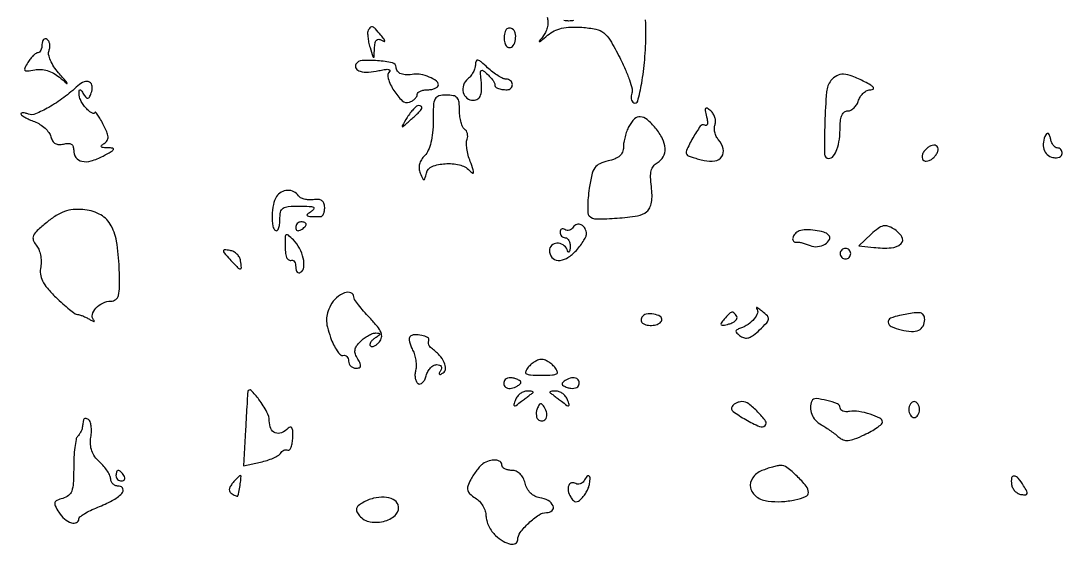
# Model space of a CAD drawing. Extents: x 0 to 5034, y 0 to 2560.
# Drawn here: x 3349 to 3546, y 1079 to 1178 of the extents above; entities that cross this region are included whole.
import ezdxf

# ---------------------------------------------------------------- set-up
doc = ezdxf.new("R2010")
doc.units = 0

msp = doc.modelspace()

# ---------------------------------------------------------------- linework, layer by layer
for points in [[(3448.55263, 1178.737265, -0.084949), (3448.710548, 1177.93473, -0.053779), (3448.631621, 1176.982012, -0.052207), (3448.343695, 1176.032526, -0.065076), (3447.879109, 1175.237265, 0.003141), (3447.07868, 1174.189588, 0.652437), (3447.126276, 1174.104506, 0.152039), (3447.344962, 1174.196243, 0.001486), (3448.665027, 1175.312492, -0.06157), (3449.896786, 1176.122891, -0.057954), (3451.313901, 1176.629221, -0.048566), (3453.023464, 1176.853292, -0.026243), (3455.147793, 1176.812492, -0.030166), (3457.805097, 1176.459701, -0.12155), (3459.278889, 1175.776253, -0.091818), (3460.477245, 1174.386395, -0.01317), (3462.292055, 1171.080786, -0.015777), (3463.324915, 1168.910522, -0.020911), (3464.117545, 1166.871955, -0.018802), (3464.630719, 1165.161106, -0.15631), (3464.585729, 1164.362811, 0.067172), (3464.458984, 1163.826965, 0.072476), (3464.48397, 1163.290915, 0.081106), (3464.651386, 1162.836702, 0.126221), (3464.93917, 1162.537595, 0.503809), (3465.709913, 1162.845266, 0.020807), (3466.452092, 1166.227626, 0.023438), (3467.023905, 1170.687103, 0.016552), (3467.264101, 1175.733528, 0.020371), (3467.19789, 1178.252809, 0.041695)], [(3453.582589, 1178.089194, -0.050401), (3452.7, 1178, -0.047187), (3451.726993, 1178.092032, -0.0373)]]:
    msp.add_lwpolyline(points, format="xyb")
for points in [[(3414.716542, 1176.25, 0.12468), (3414.606319, 1175.80618, 0.025), (3414.651185, 1174.985938, 0.024996), (3414.802962, 1174.012116, 0.021057), (3415.057845, 1173, 0.001505), (3415.581109, 1171.258094, 0.269515), (3415.716052, 1171.132522, 0.465258), (3415.824541, 1171.214656, 0.002175), (3415.90032, 1172.809017, -0.034886), (3416.013548, 1173.80778, -0.133595), (3416.282393, 1174.366833, -0.234816), (3416.697162, 1174.540076, -0.119406), (3417.25, 1174.367059, 0.037782), (3417.736664, 1174.12262, 0.575929), (3417.856995, 1174.215074, 0.129017), (3417.723592, 1174.543328, 0.00972), (3417.127555, 1175.308042, 0.011611), (3416.097769, 1176.51898, 0.118143), (3415.559904, 1176.893026, 0.291608), (3415.142621, 1176.810598, 0.079363)], [(3440.754232, 1176.266312, 0.084697), (3440.436116, 1175.221291, 0.082939), (3440.479003, 1174.121909, 0.104464), (3440.84371, 1173.288862, 0.234312), (3441.437328, 1172.972506, 0.26629), (3442.162879, 1173.360605, 0.1021), (3442.575922, 1174.472687, 0.093314), (3442.533019, 1175.735512, 0.201974), (3441.980032, 1176.512341, 0.086456), (3441.629461, 1176.652808, 0.102024), (3441.272696, 1176.654687, 0.11056), (3440.965717, 1176.518222, 0.11748)], [(3353, 1173.559017, -0.046746), (3352.944092, 1172.962319, -0.066713), (3352.776911, 1172.457961, -0.086835), (3352.530638, 1172.117724, -0.195179), (3352.240547, 1172, 0.157149), (3351.873022, 1171.881563, 0.036038), (3351.365834, 1171.458217, 0.033839), (3350.825974, 1170.861675, 0.027422), (3350.329267, 1170.155632, 0.02077), (3349.72662, 1169.095019, 0.317519), (3349.782195, 1168.699853, 0.241997), (3350.20789, 1168.548643, 0.013833), (3351.623761, 1168.778907, -0.066563), (3352.781547, 1168.843758, -0.053677), (3354.007504, 1168.615316, -0.051514), (3355.206638, 1168.11621, -0.050738), (3356.285041, 1167.38043, 0.00151), (3357.685481, 1166.207762, 0.705664), (3357.758112, 1166.250802, 0.132501), (3357.64908, 1166.472734, 0.00078), (3356.123486, 1168.206273, -0.036199), (3355.244839, 1169.359981, -0.043983), (3354.604808, 1170.558186, -0.04987), (3354.266375, 1171.640609, -0.143417), (3354.329812, 1172.417094, 0.064477), (3354.481147, 1173.041906, 0.071134), (3354.460522, 1173.663405, 0.080559), (3354.277765, 1174.186747, 0.130859), (3353.956326, 1174.526992, 0.14801), (3353.59354, 1174.62338, 0.191608), (3353.280921, 1174.486454, 0.133038), (3353.069707, 1174.113092, 0.062657)], [(3412.388197, 1169.819098, 0.299467), (3412.410074, 1169.047925, 0.173553), (3413.196278, 1168.490416, 0.083286), (3414.764561, 1168.322052, 0.044124), (3416.704011, 1168.610082, -0.018784), (3417.732459, 1168.816482, -0.051691), (3418.470081, 1168.858725, -0.171001), (3418.778811, 1168.73369, -0.420988), (3418.789882, 1168.513892, 0.273451), (3418.490333, 1167.127261, 0.060906), (3419.572112, 1164.84576, 0.061537), (3421.160828, 1162.91035, 0.289436), (3422.507886, 1162.6414, 0.048554), (3423.078659, 1162.926638, 0.054042), (3423.561691, 1163.308105, 0.061334), (3423.891877, 1163.72329, 0.138204), (3424, 1164.106989, -0.208972), (3424.149216, 1164.448422, -0.081888), (3424.5875, 1164.737678, -0.06238), (3425.234328, 1164.934472, -0.042713), (3426, 1165, 0.044675), (3426.765579, 1165.068541, 0.064527), (3427.4125, 1165.273955, 0.08442), (3427.849826, 1165.576219, 0.202082), (3428, 1165.932612, 0.250185), (3427.617406, 1166.649376, 0.046714), (3426.262275, 1167.384111, 0.047729), (3424.663311, 1167.892917, 0.097808), (3423.353558, 1167.916098, -0.046889), (3421.986603, 1167.801569, -0.092374), (3420.920705, 1168.011369, -0.134188), (3420.251005, 1168.515587, -0.166169), (3420, 1169.25, 0.354522), (3419.316377, 1170.092967, 0.033357), (3416.484448, 1170.49585, 0.033615), (3413.557401, 1170.517576, 0.244038)], [(3435, 1169.796759, -0.076436), (3434.895209, 1169.115279, -0.044472), (3434.576836, 1168.349556, -0.043252), (3434.11071, 1167.621329, -0.05562), (3433.559441, 1167.049332, 0.136467), (3432.749049, 1165.881932, 0.148247), (3432.692217, 1164.50341, 0.163693), (3433.39857, 1163.41975, 0.168733), (3434.606989, 1163, 0.148854), (3435.46609, 1163.261557, 0.167583), (3435.985046, 1163.947564, 0.08516), (3436.171957, 1165.221779, 0.020326), (3436.032543, 1167.366597, -0.018178), (3435.961436, 1168.392443, -0.318578), (3436.135562, 1168.655926, -0.270057), (3436.472843, 1168.60235, -0.014553), (3437.321662, 1167.866597, -0.021829), (3437.879852, 1167.306706, -0.030063), (3438.326456, 1166.754563, -0.030375), (3438.626809, 1166.274725, -0.202145), (3438.654273, 1166, 0.266834), (3438.741589, 1165.613594, 0.106415), (3439.201381, 1165.288797, 0.066094), (3439.987145, 1165.0705, 0.034761), (3441, 1165, 0.099038), (3441.381638, 1165.076342, 0.097945), (3441.70625, 1165.29375, 0.097945), (3441.923658, 1165.618362, 0.099038), (3442, 1166, 0.117807), (3441.908867, 1166.381425, 0.100594), (3441.651745, 1166.70625, 0.09265), (3441.267228, 1166.924337, 0.082979), (3440.814451, 1167, -0.112596), (3440.208823, 1167.138134, -0.026854), (3439.297287, 1167.638705, -0.026266), (3438.287539, 1168.342042, -0.02332), (3437.314451, 1169.174314, 0.012533), (3436.103753, 1170.255882, 0.110785), (3435.473122, 1170.586918, 0.370454), (3435.131717, 1170.423331, 0.103973)], [(3359.803632, 1165.759191, -0.026892), (3357.113803, 1163.520867, -0.029974), (3354.291666, 1161.670537, -0.028378), (3351.781312, 1160.415305, -0.195778), (3350.431392, 1160.387954, 0.028645), (3349.882387, 1160.563291, 0.053255), (3349.420471, 1160.630954, 0.084086), (3349.108586, 1160.59058, 0.329804), (3349, 1160.443864, 0.24819), (3349.12823, 1160.201447, 0.019874), (3349.762801, 1159.805408, 0.023198), (3350.601783, 1159.377305, 0.01553), (3351.596768, 1158.963209, -0.050769), (3352.626454, 1158.446919, -0.045277), (3353.574521, 1157.716099, -0.04794), (3354.307944, 1156.892892, -0.094328), (3354.683019, 1156.104134, 0.072054), (3355.018392, 1155.3101, 0.127881), (3355.523681, 1154.817269, 0.125811), (3356.211352, 1154.628262, 0.068532), (3357.086251, 1154.732806, -0.053504), (3357.94635, 1154.861805, -0.146566), (3358.535607, 1154.711911, -0.175521), (3358.881031, 1154.287489, -0.084107), (3359, 1153.585247, 0.150755), (3359.4293, 1152.193772, 0.195531), (3360.531114, 1151.462261, 0.12251), (3362.295578, 1151.539768, 0.048281), (3364.565752, 1152.457553, 0.007476), (3366.111207, 1153.293088, 0.13029), (3366.51819, 1153.687489, 0.53154), (3366.404326, 1153.932431, 0.036966), (3365.5, 1154.009152, -0.018394), (3364.593433, 1154.052265, -0.196025), (3364.271161, 1154.216555, -0.405064), (3364.28537, 1154.46331, -0.044555), (3364.780122, 1154.842946, 0.113103), (3365.330884, 1155.399576, 0.156266), (3365.500077, 1156.076787, 0.085583), (3365.269908, 1157.034127, 0.018499), (3364.536283, 1158.577633, 0.010917), (3363.949738, 1159.644897, 0.026285), (3363.458175, 1160.40026, 0.062841), (3363.138294, 1160.740213, 0.631691), (3363.006161, 1160.678571, -0.350613), (3362.866881, 1160.507019, -0.160792), (3362.561185, 1160.539062, -0.064526), (3362.077195, 1160.837245, -0.026095), (3361.5, 1161.357143, -0.039571), (3360.927125, 1162.028656, -0.035714), (3360.445123, 1162.804688, -0.03756), (3360.115089, 1163.565453, -0.086671), (3360.015313, 1164.178571, -0.019063), (3360.049395, 1164.863636, -0.392873), (3360.189931, 1164.99049, -0.241427), (3360.403276, 1164.877184, -0.010956), (3360.876149, 1164.166154, 0.032626), (3361.343652, 1163.525235, 0.262141), (3361.672442, 1163.400494, 0.239924), (3361.970856, 1163.614019, 0.028099), (3362.317163, 1164.384129, 0.110868), (3362.503138, 1165.652634, 0.253997), (3361.995756, 1166.439475, 0.2226), (3360.985234, 1166.502744, 0.093339)], [(3502.264455, 1166.75, 0.146651), (3501.420334, 1164.598572, 0.013207), (3501.091276, 1158.755704, 0.009223), (3501.023317, 1152.795156, 0.412152), (3501.824094, 1152, 0.231901), (3502.696078, 1152.427414, 0.079094), (3503.392533, 1153.697906, 0.055634), (3503.851584, 1155.637217, 0.030328), (3504, 1158.081787, -0.036038), (3504.089872, 1159.327076, -0.078226), (3504.37273, 1160.240753, -0.116409), (3504.829712, 1160.796555, -0.164174), (3505.432612, 1161, 0.122947), (3506.027698, 1161.148573, 0.069989), (3506.63086, 1161.5875, 0.063046), (3507.150468, 1162.235286, 0.06077), (3507.5, 1163, -0.070932), (3507.868539, 1163.764968, -0.066767), (3508.442577, 1164.41431, -0.071157), (3509.126708, 1164.854229, -0.106836), (3509.817388, 1165.006161, 0.145051), (3510.251636, 1165.136576, 0.440053), (3510.295684, 1165.406354, 0.090213), (3509.777382, 1165.864254, 0.015735), (3508.635693, 1166.506161, 0.026319), (3506.294169, 1167.57466, 0.084506), (3504.622417, 1167.925506, 0.129271), (3503.341793, 1167.640663, 0.107839)], [(3427, 1159.071429, -0.022899), (3426.898603, 1156.858593, -0.037128), (3426.587973, 1155.002304, -0.044959), (3426.087722, 1153.541271, -0.09167), (3425.402873, 1152.54573, 0.058483), (3424.782057, 1151.75981, 0.07578), (3424.424462, 1150.915106, 0.081838), (3424.350447, 1150.05539, 0.083635), (3424.557631, 1149.224301, 0.007356), (3425.04924, 1148.140687, 0.296272), (3425.260597, 1148.009904, 0.331499), (3425.446575, 1148.154884, 0.00842), (3425.728082, 1149.25, -0.246117), (3426.796849, 1150.474952, -0.077494), (3429.247625, 1151.012877, -0.071626), (3431.969863, 1150.790192, -0.139809), (3433.862911, 1149.75, 0.036794), (3434.461355, 1149.239038, 0.582246), (3434.656916, 1149.326693, 0.108395), (3434.592686, 1149.854707, 0.006029), (3434.022097, 1151.422449, -0.026696), (3433.636281, 1152.636362, -0.027888), (3433.388626, 1153.866989, -0.028993), (3433.296721, 1154.947392, -0.098643), (3433.415512, 1155.640424, 0.075581), (3433.533618, 1156.179887, 0.075999), (3433.485696, 1156.729008, 0.081892), (3433.283965, 1157.203268, 0.113389), (3432.956326, 1157.526992, -0.150329), (3432.587304, 1157.948758, -0.039009), (3432.280921, 1158.808329, -0.036074), (3432.070343, 1159.889838, -0.030055), (3432, 1161.059017, 0.031475), (3431.900918, 1162.631451, 0.145685), (3431.537486, 1163.455902, 0.170873), (3430.818945, 1163.874778, 0.047364), (3429.5, 1164, 0.062503), (3428.081763, 1163.822016, 0.216197), (3427.376812, 1163.257143, 0.107149), (3427.063449, 1162.059651, 0.010615)], [(3422.098893, 1159.75, 0.001408), (3421.122881, 1158.151131, 0.449461), (3421.161867, 1158.024907, 0.295422), (3421.327905, 1158.049676, 0.001098), (3422.858346, 1159.404988, 0.009245), (3424.324427, 1160.758426, 0.079523), (3424.860827, 1161.466776, 0.379767), (3424.772584, 1161.832959, 0.153294), (3424.240547, 1162, 0.174005), (3423.862427, 1161.864302, 0.030245), (3423.298162, 1161.339062, 0.029718), (3422.683742, 1160.611539, 0.022758)], [(3478.736198, 1159.900779, -0.029001), (3478.905012, 1159.058445, -0.090511), (3478.881562, 1158.482956, -0.244736), (3478.681349, 1158.245878, -0.240228), (3478.369711, 1158.271506, 0.394706), (3477.547287, 1158.106253, 0.026091), (3476.126769, 1155.88254, 0.025624), (3474.928385, 1153.494194, 0.332982), (3475.140762, 1152.583248, 0.093428), (3475.404538, 1152.434812, 0.006669), (3476.208737, 1152.17462, 0.0092), (3477.184032, 1151.892928, 0.006811), (3478.271959, 1151.616113, 0.098258), (3480.285747, 1151.536231, 0.203288), (3481.597412, 1152.353746, 0.219112), (3481.863292, 1153.807212, 0.111014), (3481, 1155.5, -0.063044), (3480.57299, 1156.170906, -0.053668), (3480.298003, 1156.964276, -0.056105), (3480.20725, 1157.754652, -0.092421), (3480.328683, 1158.414152, 0.098317), (3480.437928, 1159.049029, 0.069998), (3480.318787, 1159.7629, 0.067292), (3479.99843, 1160.444229, 0.07619), (3479.519233, 1160.984038, 0.027514), (3478.817568, 1161.503965, 0.401616), (3478.540983, 1161.45332, 0.211064), (3478.460241, 1161.074273, 0.012409)], [(3464.035184, 1158.065741, 0.035133), (3463.63857, 1157.180373, 0.023198), (3463.304085, 1156.1162, 0.023365), (3463.074334, 1155.045775, 0.0412), (3463, 1154.145197, -0.096632), (3462.818968, 1153.217236, -0.112844), (3462.305611, 1152.482839, -0.088996), (3461.414582, 1151.926109, -0.041208), (3460.10509, 1151.523082, 0.053396), (3458.517161, 1150.991754, 0.134889), (3457.591594, 1150.215724, 0.095358), (3457.010865, 1148.896764, 0.018943), (3456.530073, 1146.351976, 0.015123), (3456.317369, 1144.567017, 0.02092), (3456.242373, 1142.956312, 0.018102), (3456.283551, 1141.649808, 0.181373), (3456.505713, 1141.160954, 0.198711), (3457.925081, 1140.572388, 0.018288), (3461.813376, 1140.711638, 0.020891), (3465.674386, 1141.154277, 0.135012), (3467.444544, 1141.953975, 0.11543), (3467.977476, 1142.657596, 0.060729), (3468.300297, 1143.712089, 0.048548), (3468.407203, 1145.066834, 0.028929), (3468.284096, 1146.681135, -0.025307), (3468.136706, 1148.445346, -0.068669), (3468.267165, 1149.690705, -0.099392), (3468.682142, 1150.573013, -0.106102), (3469.397794, 1151.202741, 0.138305), (3470.528917, 1152.333127, 0.141673), (3470.889419, 1153.877076, 0.105917), (3470.388008, 1155.7384, 0.055327), (3469.056438, 1157.75, 0.040887), (3467.46161, 1159.371854, 0.163759), (3466.190337, 1159.89061, 0.214789), (3465.081318, 1159.472728, 0.07411)], [(3542.911673, 1156.5, 0.086272), (3542.439652, 1155.094965, 0.113759), (3542.539994, 1153.751623, 0.132042), (3543.188033, 1152.726357, 0.139472), (3544.25, 1152.190371, 0.058233), (3544.919566, 1152.140787, 0.089197), (3545.485938, 1152.26764, 0.119541), (3545.861401, 1152.544986, 0.17594), (3546, 1152.926676, 0.085023), (3545.929795, 1153.33655, 0.093503), (3545.727789, 1153.684711, 0.100412), (3545.426803, 1153.917555, 0.115075), (3545.073324, 1154, -0.164751), (3544.693118, 1154.128774, -0.072273), (3544.316991, 1154.514062, -0.060249), (3544.001114, 1155.080478, -0.048222), (3543.799863, 1155.75, 0.038652), (3543.629893, 1156.357305, 0.130583), (3543.395908, 1156.692188, 0.295862), (3543.146208, 1156.723799, 0.157583)], [(3520.064749, 1153.578017, 0.051981), (3519.661737, 1152.974615, 0.092995), (3519.486368, 1152.406747, 0.127395), (3519.55242, 1151.935829, 0.157392), (3519.838135, 1151.600038, 0.150925), (3520.282924, 1151.484575, 0.082168), (3520.839954, 1151.603052, 0.069216), (3521.421349, 1151.929598, 0.057089), (3521.935251, 1152.421983, 0.051981), (3522.338263, 1153.025385, 0.092995), (3522.513632, 1153.593253, 0.127395), (3522.44758, 1154.064171, 0.157392), (3522.161865, 1154.399962, 0.150925), (3521.717076, 1154.515425, 0.082168), (3521.160046, 1154.396948, 0.069216), (3520.578651, 1154.070402, 0.057089)], [(3397.376701, 1144.800498, 0.090234), (3396.784101, 1143.288777, 0.042098), (3396.553371, 1141.189465, 0.039561), (3396.659152, 1139.223665, 0.22477), (3397.213778, 1138.367878, 0.336059), (3397.511706, 1138.396215, 0.116795), (3397.769047, 1138.776414, 0.061374), (3397.944337, 1139.49303, 0.029334), (3398, 1140.440983, -0.049284), (3398.140517, 1141.863106, -0.196937), (3398.614856, 1142.577909, -0.132494), (3399.589023, 1142.91439, -0.018303), (3401.75, 1142.984687, -0.010406), (3403.562969, 1142.939546, -0.091963), (3404.339425, 1142.758468, -0.457382), (3404.436834, 1142.443925, -0.110301), (3404, 1142, 0.02585), (3403.183494, 1141.410378, 0.528688), (3403.203704, 1141.155032, 0.12613), (3403.703478, 1141.017677, 0.004319), (3405.75, 1141, 0.216329), (3406.036067, 1141.129846, 0.079924), (3406.276472, 1141.514062, 0.060606), (3406.438298, 1142.079955, 0.040953), (3406.489054, 1142.75, 0.086105), (3406.351271, 1143.515693, 0.158658), (3405.964957, 1144.008835, 0.131561), (3405.301924, 1144.235915, 0.051539), (3404.327644, 1144.20215, -0.048045), (3403.457016, 1144.165899, -0.051917), (3402.618644, 1144.299599, -0.058178), (3401.932975, 1144.571963, -0.131471), (3401.529573, 1144.95215, 0.145631), (3400.673657, 1145.715038, 0.119379), (3399.468264, 1145.960804, 0.115623), (3398.253328, 1145.62884, 0.130807)], [(3353.89516, 1139.914433, 0.014681), (3352.094311, 1138.354371, 0.099085), (3351.402264, 1137.405277, 0.194994), (3351.362854, 1136.573648, 0.088964), (3351.908235, 1135.61057, -0.077699), (3352.381915, 1134.816102, -0.044635), (3352.705033, 1133.746361, -0.043306), (3352.842188, 1132.585148, -0.055029), (3352.75713, 1131.509838, 0.079498), (3352.71567, 1130.138341, 0.083017), (3353.107588, 1128.84437, 0.061121), (3354.021449, 1127.455107, 0.023182), (3355.60702, 1125.754092, 0.010697), (3356.938866, 1124.506467, 0.014865), (3358.187338, 1123.451391, 0.011281), (3359.257912, 1122.638635, 0.152982), (3359.717565, 1122.484687, -0.070026), (3360.117536, 1122.42039, -0.020075), (3360.710785, 1122.210963, -0.019784), (3361.368301, 1121.918068, -0.019838), (3362, 1121.574362, 0.014691), (3362.54258, 1121.271868, 0.094898), (3362.841611, 1121.18264, 0.570245), (3362.905033, 1121.268709, 0.083847), (3362.758676, 1121.497665, -0.25911), (3362.527485, 1122.489504, -0.11889), (3363.202496, 1123.682967, -0.093044), (3364.528409, 1124.657533, -0.112544), (3366.03062, 1125, 0.164114), (3366.943842, 1125.308041, 0.170104), (3367.467621, 1126.102016, 0.061786), (3367.670272, 1127.744495, 0.007981), (3367.611344, 1131.290893, 0.032718), (3367.112705, 1136.363285, 0.098572), (3365.89417, 1139.601465, 0.139134), (3363.81826, 1141.488909, 0.095993), (3360.738258, 1142.341293, 0.044377), (3358.885117, 1142.322567, 0.060575), (3357.25681, 1141.958782, 0.055512), (3355.660615, 1141.184351, 0.030482)], [(3401, 1138.940983, 0.108972), (3401.078288, 1138.586039, 0.182303), (3401.29375, 1138.3746, 0.161196), (3401.6179, 1138.343488, 0.082592), (3402, 1138.5, 0.029505), (3402.382774, 1138.768994, 0.035638), (3402.70625, 1139.066025, 0.038439), (3402.934461, 1139.34829, 0.151918), (3403, 1139.559017, 0.210953), (3402.92554, 1139.727648, 0.081139), (3402.70625, 1139.870461, 0.061769), (3402.382849, 1139.967655, 0.042167), (3402, 1140, 0.105053), (3401.618444, 1139.918938, 0.099167), (3401.29375, 1139.688914, 0.09642), (3401.076123, 1139.345238, 0.093332)], [(3453.5, 1139, -0.088941), (3453.185645, 1138.649431, -0.094986), (3452.775821, 1138.439712, -0.099917), (3452.334982, 1138.402413, -0.110145), (3451.930902, 1138.542705, 0.090666), (3451.57557, 1138.681645, 0.169366), (3451.273452, 1138.637945, 0.176081), (3451.071817, 1138.418448, 0.098926), (3451, 1138.059017, 0.093332), (3451.076123, 1137.654762, 0.09642), (3451.29375, 1137.311086, 0.099167), (3451.618444, 1137.081062, 0.105053), (3452, 1137, -0.174481), (3452.375212, 1136.864954, -0.09916), (3452.683059, 1136.485938, -0.077299), (3452.877201, 1135.919486, -0.055301), (3452.921053, 1135.25, -0.021021), (3452.862835, 1134.583427, -0.185333), (3452.724694, 1134.327933, -0.449116), (3452.54862, 1134.351958, -0.051902), (3452.337719, 1134.75, 0.158375), (3451.576006, 1135.65863, 0.151597), (3450.411311, 1135.966074, 0.178583), (3449.409056, 1135.546738, 0.208207), (3449, 1134.606989, 0.17375), (3449.470778, 1133.29313, 0.212535), (3450.627017, 1132.714751, 0.140494), (3452.257209, 1133.103632, 0.075964), (3453.893547, 1134.386686, 0.02289), (3454.699857, 1135.327781, 0.025964), (3455.381229, 1136.30117, 0.02646), (3455.86689, 1137.177829, 0.113735), (3456, 1137.755434, 0.126926), (3455.739734, 1138.764181, 0.152128), (3455.034425, 1139.439729, 0.187558), (3454.182932, 1139.517515, 0.186497)], [(3509.881046, 1137.684573), (3507.525424, 1135.5), (3510.347185, 1135.175426, 0.0442), (3513.664798, 1135.088553, 0.173872), (3515.514477, 1135.884719, 0.366013), (3515.668685, 1137.182256, 0.10769), (3514.118334, 1138.694026, 0.061808), (3513.042269, 1139.193783, 0.137151), (3512.146291, 1139.2285, 0.102788), (3511.196451, 1138.782809, 0.026045)], [(3399, 1136.071429, 0.016908), (3399.059951, 1134.299034, 0.073211), (3399.282708, 1133.272999, 0.175223), (3399.681882, 1132.805639, 0.212816), (3400.25, 1132.75, -0.21913), (3400.534812, 1132.718633, -0.128037), (3400.779687, 1132.468601, -0.083319), (3400.945468, 1132.020075, -0.04698), (3401, 1131.440983, 0.061271), (3401.068273, 1130.88593, 0.130619), (3401.275694, 1130.510316, 0.191575), (3401.582609, 1130.370329, 0.151885), (3401.938533, 1130.462011, 0.233629), (3402.540827, 1131.426545, 0.080525), (3402.436863, 1133.113996, 0.067796), (3401.729116, 1135.007945, 0.073229), (3400.554076, 1136.588781, 0.0127), (3399.612572, 1137.483633, 0.270299), (3399.25, 1137.559632, 0.306251), (3399.036759, 1137.282061, 0.015178)], [(3496.25, 1138.281604, 0.120749), (3495.45916, 1137.758181, 0.129333), (3495.02466, 1136.940737, 0.247374), (3495.179766, 1136.342519, 0.266206), (3495.75, 1136.158759, -0.090682), (3496.155351, 1136.170002, -0.022136), (3496.813495, 1136.038367, -0.02196), (3497.566484, 1135.817284, -0.020328), (3498.317217, 1135.525976, 0.133113), (3499.695808, 1135.323081, 0.099828), (3501.159794, 1135.804238, 0.15178), (3501.962454, 1136.660673, 0.319538), (3501.81864, 1137.514693, 0.127715), (3500.905652, 1138.051277, 0.035122), (3499.260853, 1138.396824, 0.036189), (3497.527079, 1138.508829, 0.084323)], [(3504, 1134, 0.099038), (3504.076342, 1133.618362, 0.097945), (3504.29375, 1133.29375, 0.097945), (3504.618362, 1133.076342, 0.099038), (3505, 1133, 0.099038), (3505.381638, 1133.076342, 0.097945), (3505.70625, 1133.29375, 0.097945), (3505.923658, 1133.618362, 0.099038), (3506, 1134, 0.099038), (3505.923658, 1134.381638, 0.097945), (3505.70625, 1134.70625, 0.097945), (3505.381638, 1134.923658, 0.099038), (3505, 1135, 0.099038), (3504.618362, 1134.923658, 0.097945), (3504.29375, 1134.70625, 0.097945), (3504.076342, 1134.381638, 0.099038)], [(3388.568603, 1132.924195, 0.00571), (3390.017329, 1131.359658, 0.172957), (3390.487066, 1131.121126, 0.473108), (3390.721463, 1131.342336, 0.019066), (3390.578388, 1132.666871, 0.09263), (3390.353247, 1133.32318, 0.072374), (3389.890588, 1133.919688, 0.071263), (3389.268867, 1134.367609, 0.084275), (3388.580487, 1134.591066, 0.016801), (3387.519364, 1134.710551, 0.435285), (3387.328564, 1134.535433, 0.18237), (3387.46245, 1134.172761, 0.005286)], [(3407.603739, 1124.213231, 0.04429), (3407.013101, 1122.792949, 0.076416), (3406.818392, 1121.53066, 0.063138), (3406.997928, 1120.108751, 0.021977), (3407.600648, 1118.129898, 0.026487), (3408.16891, 1116.75746, 0.040074), (3408.817266, 1115.63972, 0.046803), (3409.44974, 1114.887708, 0.257987), (3409.941521, 1114.75, -0.128454), (3410.344546, 1114.740498, -0.130209), (3410.689072, 1114.534896, -0.113077), (3410.920008, 1114.15704, -0.081026), (3411, 1113.666667, 0.104471), (3411.107473, 1113.157915, 0.099065), (3411.412539, 1112.725, 0.096576), (3411.868308, 1112.43486, 0.093859), (3412.404389, 1112.333333, 0.070854), (3413.033199, 1112.42289, 0.282789), (3413.283557, 1112.698919, 0.162577), (3413.216081, 1113.188891, 0.02477), (3412.728856, 1114.062563, -0.057369), (3412.291124, 1114.983661, -0.121847), (3412.223351, 1115.765013, -0.112786), (3412.528333, 1116.52726, -0.045074), (3413.253039, 1117.395896, -0.037198), (3413.964391, 1118.008607, -0.034805), (3414.774107, 1118.524296, -0.036721), (3415.558787, 1118.878582, -0.090819), (3416.178571, 1118.984687, -0.035072), (3416.767015, 1118.936502, -0.415707), (3416.88923, 1118.769245, -0.200422), (3416.730853, 1118.512377, -0.014692), (3416.02896, 1118.03906, 0.044429), (3415.507686, 1117.640546, 0.073916), (3415.159984, 1117.21208, 0.108439), (3415.032091, 1116.823706, 0.225585), (3415.13646, 1116.530207, 0.216186), (3415.444424, 1116.414436, 0.092222), (3415.880561, 1116.525876, 0.067293), (3416.37746, 1116.843303, 0.043832), (3416.857154, 1117.327881, 0.131729), (3417.243788, 1118.169199, 0.140697), (3417.143832, 1119.068162, 0.075549), (3416.467038, 1120.194396, 0.017704), (3414.999655, 1121.842946, -0.012431), (3413.850748, 1123.106615, -0.016828), (3412.881149, 1124.307224, -0.013828), (3412.147514, 1125.339116, -0.148679), (3412, 1125.824232, 0.319024), (3411.458353, 1126.586745, 0.173402), (3410.25353, 1126.577271, 0.09565), (3408.725077, 1125.65697, 0.089104)], [(3482.065294, 1121.578674, 0.019963), (3481.483502, 1120.8178, 0.361312), (3481.506425, 1120.533834, 0.255353), (3481.829763, 1120.434951, 0.013137), (3482.931602, 1120.692364, 0.045875), (3483.675547, 1120.961789, 0.080158), (3484.215614, 1121.330573, 0.122195), (3484.473271, 1121.733869, 0.223332), (3484.429736, 1122.11369, 0.050084), (3483.915917, 1122.784477, 0.26591), (3483.490578, 1122.914775, 0.150095), (3482.990372, 1122.628048, 0.014904)], [(3488.202381, 1123.597985, -0.261721), (3488.360286, 1122.762309, -0.091713), (3487.744155, 1121.655938, -0.071298), (3486.567704, 1120.587316, -0.068431), (3485.12249, 1119.874163, 0.037146), (3484.455821, 1119.595431, 0.285566), (3484.288072, 1119.318231, 0.2094), (3484.442737, 1118.976451, 0.021663), (3485.140347, 1118.401057, 0.111887), (3485.904951, 1118.056373, 0.127928), (3486.704061, 1118.099408, 0.085687), (3487.619723, 1118.575217, 0.029114), (3488.762797, 1119.554542, 0.013853), (3490.110566, 1120.926563, 0.153194), (3490.437603, 1121.612749, 0.232765), (3490.239015, 1122.218786, 0.035806), (3489.262797, 1123.083967, 0.009096), (3488.6222, 1123.556353, 0.041486), (3488.224146, 1123.791875, 0.545245), (3488.15027, 1123.746885, 0.183036)], [(3466.487659, 1121.980032, 0.086456), (3466.347192, 1121.629461, 0.102024), (3466.345313, 1121.272696, 0.11056), (3466.481778, 1120.965717, 0.11748), (3466.733688, 1120.754232, 0.085984), (3467.764165, 1120.443417, 0.076224), (3468.8851, 1120.477903, 0.087776), (3469.803236, 1120.82141, 0.194412), (3470.25, 1121.404671, 0.34024), (3469.96037, 1122.116771, 0.094491), (3468.74709, 1122.546191, 0.079865), (3467.313066, 1122.535234, 0.215807)], [(3515.25, 1122.294267, 0.053615), (3513.531191, 1121.76746, 0.329947), (3513.091896, 1121.015751, 0.26717), (3513.669553, 1120.224607, 0.043044), (3515.545989, 1119.577814, 0.045871), (3517.495282, 1119.274773, 0.120854), (3518.876846, 1119.523309, 0.171797), (3519.697839, 1120.301757, 0.11848), (3520, 1121.559017, 0.136383), (3519.772881, 1122.376184, 0.222318), (3519.186388, 1122.769801, 0.077345), (3517.969848, 1122.768813, 0.008771)], [(3422.60336, 1118.270027, 0.203371), (3422.467546, 1117.934024, 0.047109), (3422.536756, 1117.314693, 0.041253), (3422.760266, 1116.559909, 0.030269), (3423.125081, 1115.766285, -0.050684), (3423.492518, 1114.872689, -0.036358), (3423.724267, 1113.817266, -0.036922), (3423.797443, 1112.768409, -0.062988), (3423.683777, 1111.898763, 0.052284), (3423.566351, 1111.128611, 0.05898), (3423.61941, 1110.382445, 0.067627), (3423.824991, 1109.770011, 0.140492), (3424.161188, 1109.40038, 0.20895), (3424.5753, 1109.341346, 0.127476), (3425.010035, 1109.592548, 0.085287), (3425.402521, 1110.138736, 0.049328), (3425.683939, 1110.899384, -0.060463), (3426.001537, 1111.702562, -0.065457), (3426.4956, 1112.382944, -0.073847), (3427.083183, 1112.843295, -0.130013), (3427.675648, 1113, -0.079118), (3428.195673, 1112.917195, -0.174709), (3428.508458, 1112.673567, -0.188463), (3428.580228, 1112.301538, -0.093166), (3428.404508, 1111.845492, 0.028924), (3428.151809, 1111.378209, 0.339828), (3428.193627, 1111.188763, 0.295997), (3428.401046, 1111.163161, 0.025211), (3428.89405, 1111.434519, 0.251042), (3429.350641, 1112.222256, 0.120119), (3429.104608, 1113.401372, 0.077152), (3428.158036, 1114.788546, 0.046508), (3426.66459, 1116.111803, -0.076173), (3426.370526, 1116.405136, -0.073286), (3426.173108, 1116.776794, -0.077914), (3426.099409, 1117.167465, -0.108206), (3426.16459, 1117.516474, 0.380889), (3425.963422, 1118.108331, 0.076847), (3424.83195, 1118.536697, 0.063966), (3423.458223, 1118.64789, 0.186728)], [(3445, 1112.5, 0.067869), (3444.505437, 1111.706219, 0.379843), (3444.643393, 1111.267031, 0.125791), (3445.397281, 1111.041937, 0.009971), (3447.5, 1111, 0.009971), (3449.602719, 1111.041937, 0.125791), (3450.356607, 1111.267031, 0.379843), (3450.494563, 1111.706219, 0.067869), (3450, 1112.5, 0.044245), (3449.430915, 1113.073934, 0.040219), (3448.752108, 1113.559375, 0.042584), (3448.070227, 1113.893232, 0.092812), (3447.5, 1114, 0.092812), (3446.929773, 1113.893232, 0.042584), (3446.247892, 1113.559375, 0.040219), (3445.569085, 1113.073934, 0.044245)], [(3440.515713, 1110.025424, 0.191013), (3440.37394, 1109.228674, 0.23802), (3440.834197, 1108.646206, 0.152732), (3441.803525, 1108.517896, 0.095806), (3442.881592, 1108.92682, 0.03936), (3443.466726, 1109.355474, 0.268353), (3443.580022, 1109.680389, 0.227867), (3443.35823, 1109.9802, 0.029854), (3442.615871, 1110.317163, 0.058511), (3441.981629, 1110.478786, 0.067768), (3441.358823, 1110.477104, 0.078711), (3440.841624, 1110.319872, 0.142196)], [(3452.118408, 1110.07318, 0.03936), (3451.533274, 1109.644526, 0.268353), (3451.419978, 1109.319611, 0.227867), (3451.64177, 1109.0198, 0.029854), (3452.384129, 1108.682837, 0.058511), (3453.018371, 1108.521214, 0.067768), (3453.641177, 1108.522896, 0.078711), (3454.158376, 1108.680128, 0.142196), (3454.484287, 1108.974576, 0.191013), (3454.62606, 1109.771326, 0.23802), (3454.165803, 1110.353794, 0.152732), (3453.196475, 1110.482104, 0.095806)], [(3391.938935, 1107.904988, 0.022483), (3391.906597, 1107.597244, 0.000279), (3391.789315, 1105.617742, 0.000825), (3391.658699, 1103.327598, 0.00054), (3391.515341, 1100.687326), (3391.152812, 1093.874653), (3394.326406, 1094.562958, 0.022797), (3395.586199, 1094.896962, 0.026476), (3396.747474, 1095.331009, 0.026931), (3397.676179, 1095.796327, 0.12184), (3398.111803, 1096.211042, -0.071585), (3398.4057, 1096.552677, -0.075462), (3398.779135, 1096.790359, -0.083153), (3399.172292, 1096.890851, -0.12082), (3399.524442, 1096.83541, 0.33006), (3399.839428, 1096.912818, 0.08157), (3400.125166, 1097.401124, 0.052391), (3400.34162, 1098.208384, 0.028392), (3400.444883, 1099.232244, 0.021561), (3400.445613, 1100.386947, 0.10425), (3400.284047, 1101.01908, 0.320872), (3399.983896, 1101.179883, 0.165548), (3399.582244, 1100.982244, -0.096101), (3398.318769, 1100.129333, -0.193795), (3397.136978, 1100.106489, -0.201537), (3396.301199, 1100.902867, -0.103313), (3396, 1102.345012, 0.126076), (3395.57049, 1104.021313, 0.032308), (3394.056771, 1106.402524, 0.04494), (3392.552436, 1108.115411, 0.606743)], [(3442.584097, 1106.358556, 0.014961), (3442.260868, 1105.434489, 0.43305), (3442.371158, 1105.237675, 0.220455), (3442.681375, 1105.297749, 0.007142), (3443.727108, 1106.075589, -0.001182), (3444.436469, 1106.616479, -0.001451), (3445.101609, 1107.118134, -0.001203), (3445.662934, 1107.536836, -0.010475), (3445.916667, 1107.717032, 0.479814), (3445.925102, 1107.822938, 0.128922), (3445.752782, 1107.916878, 0.043764), (3445.345341, 1107.98063, 0.016936), (3444.773655, 1108, 0.094374), (3444.130335, 1107.877483, 0.066826), (3443.487105, 1107.517826, 0.064713), (3442.941472, 1106.986052, 0.075796)], [(3449.083333, 1107.717032, -0.010475), (3449.337066, 1107.536836, -0.001203), (3449.898391, 1107.118134, -0.001451), (3450.563531, 1106.616479, -0.001182), (3451.272892, 1106.075589, 0.007142), (3452.318625, 1105.297749, 0.220455), (3452.628842, 1105.237675, 0.43305), (3452.739132, 1105.434489, 0.014961), (3452.415903, 1106.358556, 0.075796), (3452.058528, 1106.986052, 0.064713), (3451.512895, 1107.517826, 0.066826), (3450.869665, 1107.877483, 0.094374), (3450.226345, 1108, 0.016936), (3449.654659, 1107.98063, 0.043764), (3449.247218, 1107.916878, 0.128922), (3449.074898, 1107.822938, 0.479814)], [(3446.682837, 1104.615871, 0.058511), (3446.521214, 1103.981629, 0.067768), (3446.522896, 1103.358823, 0.078711), (3446.680128, 1102.841624, 0.142196), (3446.974576, 1102.515713, 0.191013), (3447.771326, 1102.37394, 0.23802), (3448.353794, 1102.834197, 0.152732), (3448.482104, 1103.803525, 0.095806), (3448.07318, 1104.881592, 0.03936), (3447.644526, 1105.466726, 0.268353), (3447.319611, 1105.580022, 0.227867), (3447.0198, 1105.35823, 0.029854)], [(3483.548506, 1105.078485, 0.392387), (3483.72915, 1104.160398, 0.027278), (3486.141923, 1102.599819, 0.026831), (3488.751888, 1101.287382, 0.308701), (3489.822866, 1101.489533, 0.370279), (3489.887098, 1102.33142, 0.035523), (3488.448603, 1104.025049, 0.037218), (3486.694486, 1105.56744, 0.163139), (3485.404029, 1106, 0.063704), (3484.869874, 1105.931667, 0.051666), (3484.328496, 1105.729305, 0.053396), (3483.861034, 1105.43123, 0.085933)], [(3498.661267, 1106.115891, 0.106919), (3498.379574, 1104.903895, 0.098983), (3498.610852, 1103.647096, 0.09177), (3499.33346, 1102.500477, 0.077667), (3500.457768, 1101.608986, -0.014782), (3501.304462, 1101.095739, -0.010264), (3502.231024, 1100.46857, -0.010361), (3503.09649, 1099.829175, -0.020946), (3503.745179, 1099.284018, 0.097464), (3504.581986, 1098.775029, 0.111134), (3505.509958, 1098.652962, 0.069782), (3506.723008, 1098.936869, 0.018934), (3508.53741, 1099.719231, 0.016425), (3509.863935, 1100.406158, 0.023794), (3510.982864, 1101.104935, 0.021072), (3511.822057, 1101.740194, 0.223803), (3512, 1102.117825, 0.285372), (3511.53041, 1102.873589, 0.036909), (3509.687, 1103.620747, 0.040387), (3507.543393, 1104.12393, 0.073695), (3505.75, 1104.128785, -0.051535), (3505.080188, 1104.101014, -0.07889), (3504.514062, 1104.227014, -0.10774), (3504.136986, 1104.48009, -0.193627), (3504, 1104.820565, 0.304223), (3503.490433, 1105.580542, 0.037883), (3501.500032, 1106.226381, 0.037941), (3499.44013, 1106.563423, 0.313653)], [(3517, 1104.5, 0.064853), (3517.074694, 1103.926543, 0.082425), (3517.29375, 1103.440625, 0.098894), (3517.618646, 1103.115568, 0.148195), (3518, 1103, 0.148195), (3518.381354, 1103.115568, 0.098894), (3518.70625, 1103.440625, 0.082425), (3518.925306, 1103.926543, 0.064853), (3519, 1104.5, 0.064853), (3518.925306, 1105.073457, 0.082425), (3518.70625, 1105.559375, 0.098894), (3518.381354, 1105.884432, 0.148195), (3518, 1106, 0.148195), (3517.618646, 1105.884432, 0.098894), (3517.29375, 1105.559375, 0.082425), (3517.074694, 1105.073457, 0.064853)], [(3360.875, 1102.559017, 0.009395), (3360.818356, 1102.281294, 0.003647), (3360.75, 1101.89494, 0.003609), (3360.682011, 1101.475247, 0.004464), (3360.625, 1101.083333, -0.055489), (3360.523023, 1100.67786, -0.031558), (3360.316406, 1100.215625, -0.031142), (3360.04635, 1099.770882, -0.044385), (3359.75, 1099.416667, 0.151084), (3359.455927, 1098.859309, 0.015141), (3359.220313, 1097.354573, 0.017935), (3359.054729, 1095.502693, 0.013329), (3359, 1093.449965, -0.012968), (3358.925625, 1090.58289, -0.073005), (3358.625611, 1089.084585, -0.14126), (3358.005256, 1088.223007, -0.102941), (3356.942457, 1087.695203, 0.034755), (3355.834695, 1087.321624, 0.227185), (3355.454183, 1086.895802, 0.188857), (3355.510508, 1086.27745, 0.023527), (3356.183004, 1085.078572, 0.075022), (3357.258298, 1083.822499, 0.098555), (3358.567701, 1083.078777, 0.186883), (3359.554696, 1083.127604, 0.296199), (3360, 1083.813354, -0.232169), (3360.193063, 1084.206723, -0.025538), (3361.042264, 1084.796737, -0.026991), (3362.188865, 1085.426386, -0.018579), (3363.548131, 1086.018885, 0.030343), (3366.278842, 1087.286409, 0.069759), (3368.099568, 1088.626621, 0.28673), (3368.312345, 1089.501822, 0.32331), (3367.622445, 1090, -0.08149), (3367.002765, 1090.10167, -0.091993), (3366.476593, 1090.395097, -0.10069), (3366.124781, 1090.832013, -0.119872), (3366, 1091.345012, 0.108009), (3365.858884, 1091.990652, 0.035547), (3365.388967, 1092.847904, 0.033489), (3364.715922, 1093.75291, 0.032218), (3363.919889, 1094.5725, -0.052495), (3363.009369, 1095.589239, -0.071269), (3362.437682, 1096.678951, -0.070803), (3362.192642, 1097.89098, -0.051005), (3362.253158, 1099.271516, 0.029464), (3362.350297, 1100.387595, 0.038339), (3362.300335, 1101.411976, 0.042394), (3362.127976, 1102.220195, 0.182583), (3361.833269, 1102.603045, 0.054676), (3361.505058, 1102.7593, 0.095539), (3361.208054, 1102.802545, 0.139903), (3360.990174, 1102.729394, 0.189442)], [(3436.399704, 1094.234687, 0.061111), (3435.896867, 1093.801784, 0.020846), (3435.278147, 1093.06158, 0.020368), (3434.656508, 1092.179351, 0.022115), (3434.126733, 1091.27282, 0.034638), (3433.576487, 1090.025271, 0.147326), (3433.533301, 1089.22034, 0.15503), (3433.941749, 1088.548968, 0.039616), (3434.977029, 1087.782273, -0.066179), (3435.750902, 1087.143031, -0.051872), (3436.405752, 1086.271834, -0.053136), (3436.851051, 1085.312914, -0.082328), (3437, 1084.414441, 0.071361), (3437.132915, 1083.487895, 0.041969), (3437.537193, 1082.442009, 0.04106), (3438.128807, 1081.443338, 0.054641), (3438.828741, 1080.654988, 0.04961), (3440.267214, 1079.591953, 0.086704), (3441.647864, 1079.065466, 0.164609), (3442.595425, 1079.194128, 0.284727), (3443, 1079.84699, -0.164172), (3443.465933, 1081.22778, -0.040666), (3445.084888, 1083.028952, -0.041031), (3446.987315, 1084.552706, -0.149424), (3448.450629, 1085, 0.181641), (3449.517815, 1085.400917, 0.330684), (3449.70513, 1086.265568, 0.16095), (3448.772529, 1087.277645, 0.090489), (3447.173322, 1087.819335, -0.08325), (3446.243978, 1088.119311, -0.075548), (3445.427862, 1088.713292, -0.071905), (3444.793024, 1089.553123, -0.064541), (3444.393242, 1090.569335, 0.057905), (3444.012399, 1091.576284, 0.080806), (3443.439493, 1092.348126, 0.091788), (3442.715144, 1092.830964, 0.101567), (3441.891592, 1093, -0.050894), (3441.167794, 1093.073865, -0.070845), (3440.555655, 1093.29375, -0.090935), (3440.144059, 1093.618287, -0.182421), (3440, 1094, 0.245494), (3439.660662, 1094.64948, 0.136532), (3438.795772, 1094.952002, 0.092771), (3437.594707, 1094.807276, 0.071069)], [(3489.179637, 1092.942809, 0.143778), (3487.449366, 1091.580565, 0.208391), (3487.054499, 1089.703552, 0.190832), (3488.165315, 1088.010615, 0.125451), (3490.370829, 1087.171918, 0.041542), (3492.913119, 1087.093715, 0.040468), (3495.456327, 1087.434427, 0.040964), (3497.468705, 1088.048007, 0.307411), (3498, 1088.830491, 0.17424), (3497.565303, 1090.040028, 0.028245), (3495.841408, 1091.903504, 0.028075), (3493.920231, 1093.560416, 0.178829), (3492.711045, 1093.936614, 0.042504), (3492.091152, 1093.850995, 0.01303), (3491.174138, 1093.618537, 0.012937), (3490.156844, 1093.303632, 0.013821)], [(3367, 1092, 0.105053), (3367.081062, 1091.618444, 0.099167), (3367.311086, 1091.29375, 0.09642), (3367.654762, 1091.076123, 0.093332), (3368.059017, 1091, 0.108972), (3368.413961, 1091.078288, 0.182303), (3368.6254, 1091.29375, 0.161196), (3368.656512, 1091.6179, 0.082592), (3368.5, 1092, 0.029505), (3368.231006, 1092.382774, 0.035638), (3367.933975, 1092.70625, 0.038439), (3367.65171, 1092.934461, 0.151918), (3367.440983, 1093, 0.210953), (3367.272352, 1092.92554, 0.081139), (3367.129539, 1092.70625, 0.061769), (3367.032345, 1092.382849, 0.042167)], [(3389.073886, 1090.589028, 0.043282), (3388.608797, 1089.918193, 0.115588), (3388.443671, 1089.36394, 0.160707), (3388.564792, 1088.907337, 0.110253), (3388.951442, 1088.530011, 0.023308), (3389.359074, 1088.303618, 0.041943), (3389.714461, 1088.163103, 0.058009), (3389.975158, 1088.116526, 0.361912), (3390.076511, 1088.190983, 0.013932), (3390.365877, 1089.517011, 0.016868), (3390.56025, 1090.775356, 0.009503), (3390.66899, 1091.85349, 0.438295), (3390.533961, 1092, 0.182026), (3390.368046, 1091.937528, 0.01202), (3389.985822, 1091.585527, 0.01615), (3389.543523, 1091.129577, 0.011296)], [(3455.489919, 1090.983688, -0.08344), (3455.184813, 1090.635866, -0.092847), (3454.793158, 1090.422376, -0.100558), (3454.376993, 1090.374953, -0.117181), (3454, 1090.5, 0.197906), (3453.199662, 1090.631468, 0.248967), (3452.641163, 1090.145601, 0.145381), (3452.560512, 1089.114801, 0.08594), (3453.024342, 1087.960613, 0.046419), (3453.531966, 1087.287779, 0.185074), (3453.985565, 1087.059831, 0.179779), (3454.484047, 1087.190356, 0.043414), (3455.148236, 1087.748236, 0.043912), (3455.636059, 1088.330191, 0.03063), (3456.083102, 1089.061595, 0.031018), (3456.427674, 1089.822196, 0.054459), (3456.601393, 1090.489877, 0.027527), (3456.701015, 1091.585359, 0.306149), (3456.480032, 1091.938988, 0.340822), (3456.098104, 1091.845985, 0.030362)], [(3536.421612, 1090.333129, 0.08581), (3536.636375, 1089.678333, 0.07152), (3537.068906, 1089.086257, 0.072211), (3537.645949, 1088.644939, 0.091), (3538.281622, 1088.429172, 0.040862), (3539.098072, 1088.376808, 0.337719), (3539.37168, 1088.593136, 0.188427), (3539.315571, 1089.050414, 0.015919), (3538.707947, 1090.096043, 0.03389), (3537.687587, 1091.507313, 0.195877), (3536.891934, 1091.931892, 0.40278), (3536.41964, 1091.563467, 0.072188)], [(3413.694549, 1086.888869, 0.039518), (3412.83465, 1086.293122, 0.160628), (3412.497048, 1085.763368, 0.183184), (3412.563471, 1085.180672, 0.054271), (3413.066993, 1084.419278, 0.182026), (3415.109372, 1083.255409, 0.109904), (3417.924291, 1083.427549, 0.137027), (3420.009426, 1084.712749, 0.285521), (3420.355773, 1086.515254, 0.194183), (3419.443126, 1087.494912, 0.095583), (3417.764037, 1087.917607, 0.077551), (3415.697925, 1087.712886, 0.06844)]]:
    msp.add_lwpolyline(points, format="xyb", close=True)

doc.saveas('drawing.dxf')
